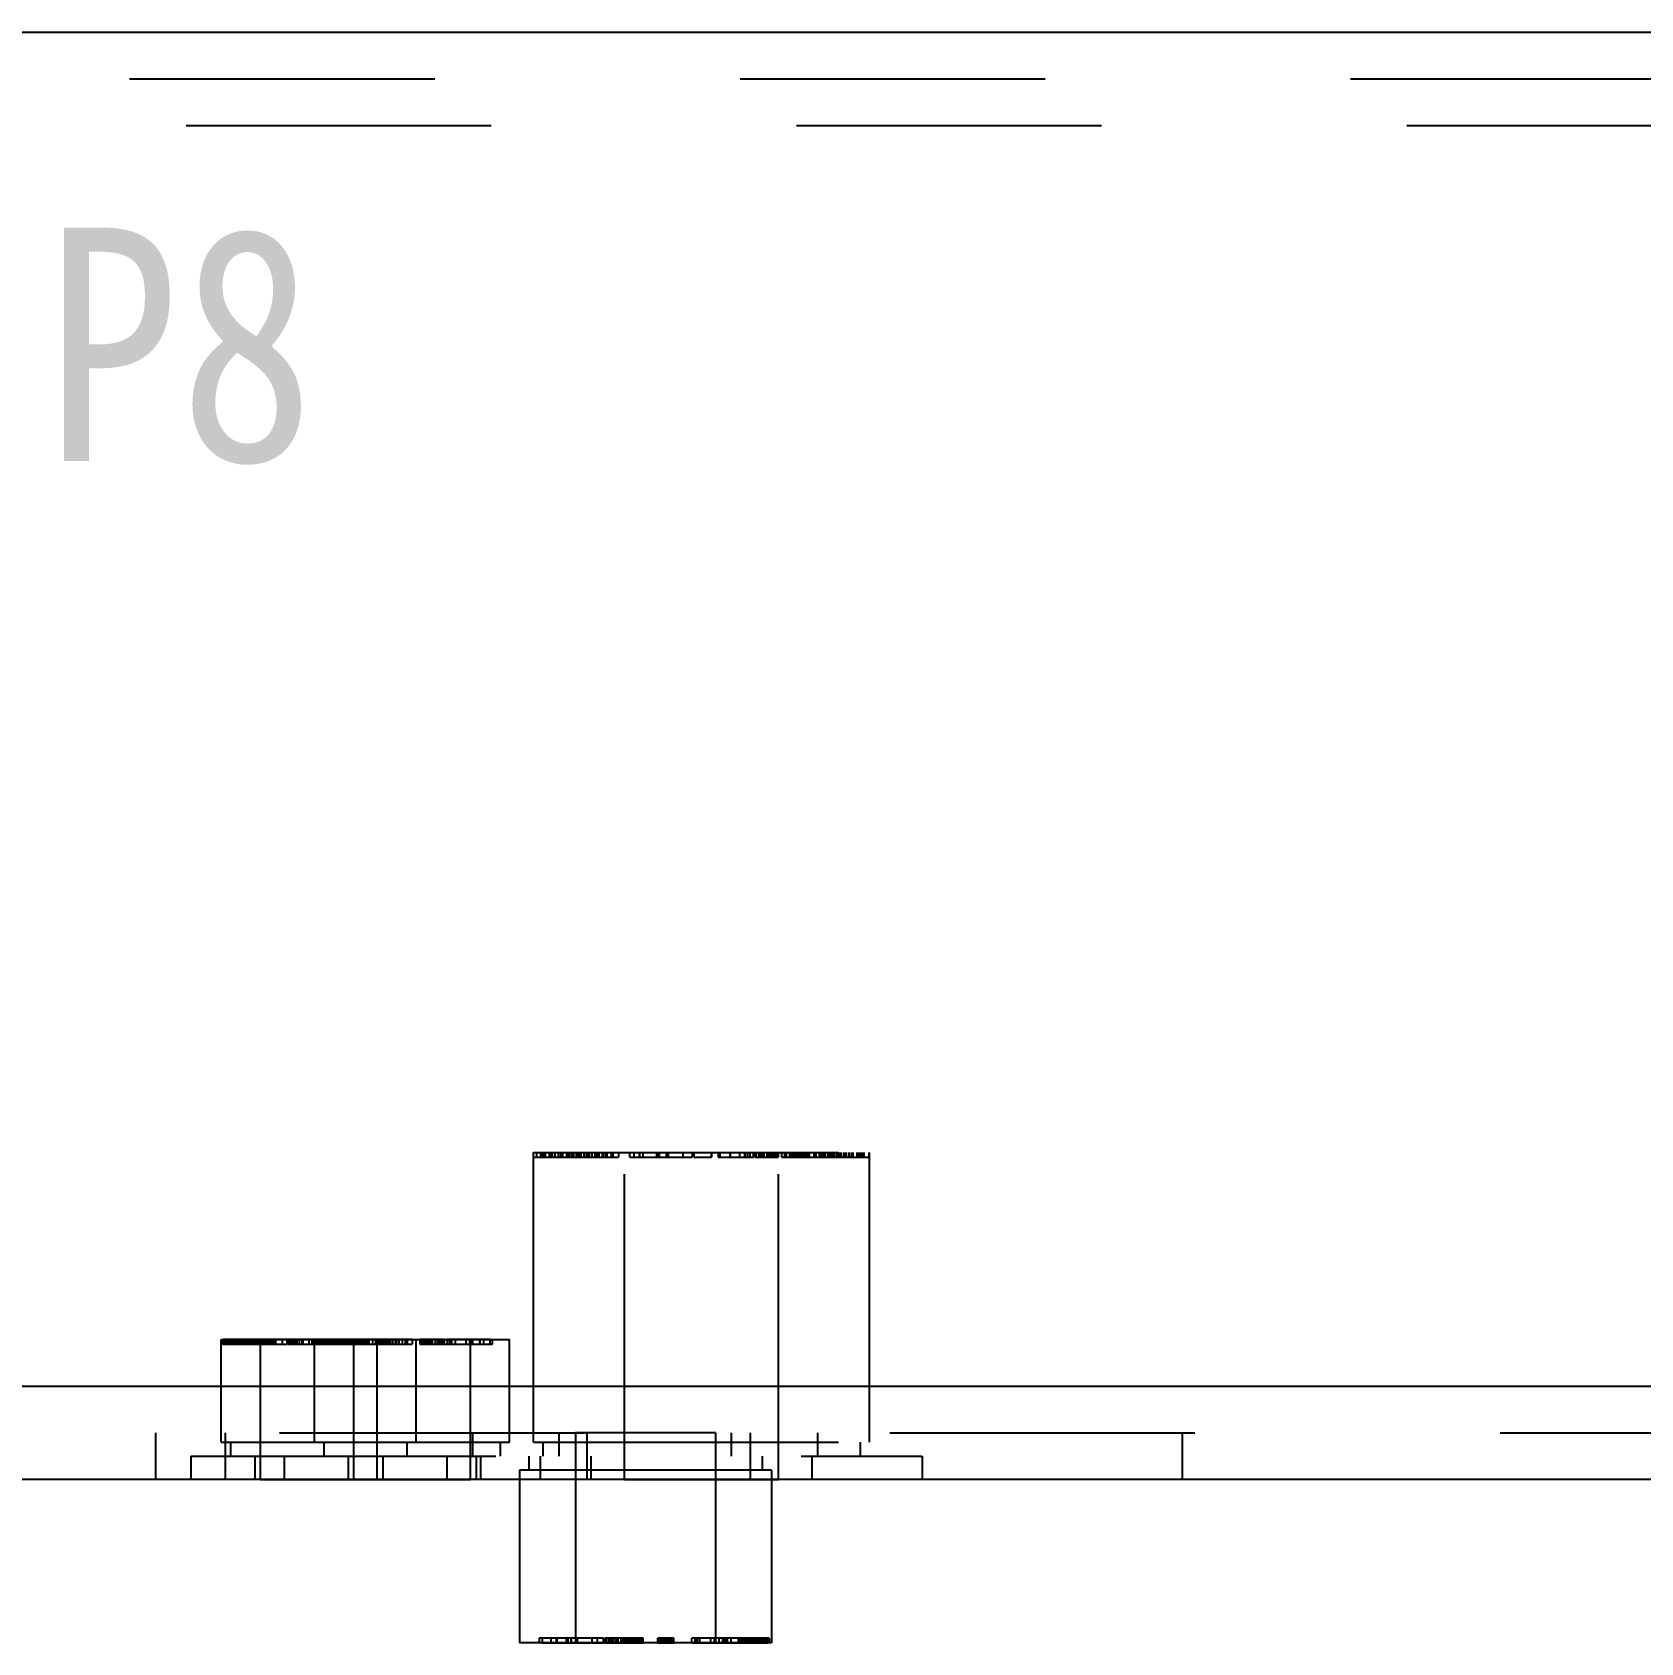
# Model space of a CAD drawing. Header units: millimetres. Extents: x 0 to 1189, y 25 to 866.
# Drawn here: x 315.76 to 350.23, y 636.25 to 670.75 of the extents above; entities that cross this region are included whole.
import ezdxf

# ---------------------------------------------------------------- set-up
doc = ezdxf.new("R2010")
doc.units = ezdxf.units.MM
doc.header["$LTSCALE"] = 65.395
doc.linetypes.add('HIDDEN', pattern=[0.2, 0.1, -0.1])
doc.layers.get('0').update_dxf_attribs({"linetype": 'CONTINUOUS'})
doc.layers.add('02___PRT_ALL_AXES', color=7, linetype='CONTINUOUS')
doc.layers.add('DEFAULT_2', color=8, linetype='HIDDEN')
doc.styles.get("Standard").update_dxf_attribs({"font": 'txt', "width": 0.85})

msp = doc.modelspace()

# ---------------------------------------------------------------- linework, layer by layer
at = {"color": 3, "linetype": 'Continuous'}
for p, q in [((160.902, 670.749), (572.902, 670.749)), ((160.902, 641.749), (572.902, 641.749)), ((571.902, 639.749), (161.902, 639.749))]:
    msp.add_line(p, q, dxfattribs=at)
at = {"color": 7, "linetype": 'Continuous'}
for p, q in [((326.202, 639.749), (326.202, 636.249)), ((331.602, 639.749), (331.602, 636.249))]:
    msp.add_line(p, q, dxfattribs=at)
at = {"layer": '02___PRT_ALL_AXES', "color": 8, "linetype": 'HIDDEN'}
for p, q in [((326.502, 640.549), (326.502, 646.749)), ((328.452, 639.749), (328.452, 646.749)), ((328.452, 646.749), (331.752, 646.749)), ((331.752, 639.749), (331.752, 646.749)), ((333.702, 640.549), (333.702, 646.649)), ((319.812, 640.549), (319.812, 642.749)), ((319.812, 642.749), (325.992, 642.749)), ((320.652, 639.749), (320.652, 642.749)), ((321.812, 640.549), (321.812, 642.749)), ((322.652, 639.749), (322.652, 642.749)), ((323.152, 639.749), (323.152, 642.749)), ((323.992, 640.549), (323.992, 642.749)), ((325.152, 639.749), (325.152, 642.749)), ((325.992, 640.549), (325.992, 642.749)), ((327.402, 640.749), (327.402, 636.249)), ((330.402, 640.749), (327.402, 640.749)), ((330.402, 640.749), (330.402, 636.249)), ((320.652, 639.749), (325.152, 639.749)), ((326.202, 639.949), (326.202, 639.749)), ((328.452, 639.749), (331.752, 639.749)), ((331.602, 639.949), (331.602, 639.749))]:
    msp.add_line(p, q, dxfattribs=at)
at = {"layer": '02___PRT_ALL_AXES', "color": 7, "linetype": 'Continuous'}
for p, q in [((326.202, 639.749), (326.202, 636.249)), ((331.602, 639.749), (331.602, 636.249)), ((331.602, 636.249), (326.202, 636.249))]:
    msp.add_line(p, q, dxfattribs=at)
at = {"layer": 'DEFAULT_2', "color": 8, "linetype": 'HIDDEN'}
for p, q in [((160.902, 669.749), (572.902, 669.749)), ((292.902, 668.749), (444.902, 668.749)), ((326.502, 640.549), (326.502, 646.749)), ((326.502, 646.649), (326.502, 646.749)), ((326.502, 646.749), (333.699, 646.749)), ((326.502, 646.649), (328.322, 646.649)), ((326.573, 646.649), (326.573, 646.749)), ((326.658, 646.649), (326.658, 646.749)), ((326.664, 646.749), (326.664, 646.649)), ((326.704, 646.749), (326.704, 646.649)), ((326.719, 646.649), (326.719, 646.749)), ((326.741, 646.749), (326.741, 646.649)), ((326.753, 646.749), (326.753, 646.649)), ((326.839, 646.749), (326.839, 646.649)), ((326.851, 646.749), (326.851, 646.649)), ((326.9, 646.749), (326.9, 646.649)), ((326.957, 646.749), (326.957, 646.649)), ((326.964, 646.749), (326.964, 646.649)), ((327.033, 646.749), (327.033, 646.649)), ((327.083, 646.749), (327.083, 646.649)), ((327.103, 646.749), (327.103, 646.649)), ((327.134, 646.649), (327.134, 646.749)), ((327.209, 646.749), (327.209, 646.649)), ((327.215, 646.749), (327.215, 646.649)), ((327.22, 646.749), (327.22, 646.649)), ((327.26, 646.749), (327.26, 646.649)), ((327.267, 646.749), (327.267, 646.649)), ((327.317, 646.749), (327.317, 646.649)), ((327.335, 646.749), (327.335, 646.649)), ((327.361, 646.749), (327.361, 646.649)), ((327.362, 646.649), (327.362, 646.749)), ((327.415, 646.749), (327.415, 646.649)), ((327.446, 646.749), (327.446, 646.649)), ((327.472, 646.749), (327.472, 646.649)), ((327.474, 646.749), (327.474, 646.649)), ((327.519, 646.749), (327.519, 646.649)), ((327.522, 646.649), (327.522, 646.749)), ((327.581, 646.749), (327.581, 646.649)), ((327.63, 646.749), (327.63, 646.649)), ((327.64, 646.749), (327.64, 646.649)), ((327.65, 646.749), (327.65, 646.649)), ((327.663, 646.749), (327.663, 646.649)), ((327.67, 646.749), (327.67, 646.649)), ((327.7, 646.749), (327.7, 646.649)), ((327.757, 646.749), (327.757, 646.649)), ((327.819, 646.749), (327.819, 646.649)), ((327.819, 646.749), (327.819, 646.649)), ((327.867, 646.749), (327.867, 646.649)), ((327.871, 646.649), (327.871, 646.749)), ((327.889, 646.749), (327.889, 646.649)), ((327.902, 646.749), (327.902, 646.649)), ((327.978, 646.749), (327.978, 646.649)), ((327.987, 646.749), (327.987, 646.649)), ((328.041, 646.749), (328.041, 646.649)), ((328.076, 646.749), (328.076, 646.649)), ((328.169, 646.749), (328.169, 646.649)), ((328.206, 646.749), (328.206, 646.649)), ((328.322, 646.749), (328.322, 646.649)), ((328.571, 646.649), (328.571, 646.749)), ((328.571, 646.649), (329.901, 646.649)), ((328.656, 646.749), (328.656, 646.649)), ((328.773, 646.749), (328.773, 646.649)), ((328.775, 646.649), (328.775, 646.749)), ((328.849, 646.749), (328.849, 646.649)), ((329.15, 646.649), (329.15, 646.749)), ((329.16, 646.749), (329.16, 646.649)), ((329.198, 646.749), (329.198, 646.649)), ((329.344, 646.749), (329.344, 646.649)), ((329.371, 646.649), (329.371, 646.749)), ((329.388, 646.749), (329.388, 646.649)), ((329.705, 646.749), (329.705, 646.649)), ((329.901, 646.749), (329.901, 646.649)), ((329.938, 646.749), (329.938, 646.649)), ((329.938, 646.649), (330.315, 646.649)), ((329.939, 646.749), (329.939, 646.649)), ((330.314, 646.749), (330.314, 646.649)), ((330.315, 646.749), (330.315, 646.649)), ((330.459, 646.749), (330.459, 646.649)), ((330.459, 646.649), (331.215, 646.649)), ((330.495, 646.749), (330.495, 646.649)), ((330.713, 646.749), (330.713, 646.649)), ((330.717, 646.749), (330.717, 646.649)), ((330.919, 646.749), (330.919, 646.649)), ((331.025, 646.749), (331.025, 646.649)), ((331.038, 646.749), (331.038, 646.649)), ((331.092, 646.749), (331.092, 646.649)), ((331.138, 646.749), (331.138, 646.649)), ((331.215, 646.649), (331.215, 646.749)), ((331.244, 646.749), (331.244, 646.649)), ((331.244, 646.649), (331.745, 646.649)), ((331.271, 646.749), (331.271, 646.649)), ((331.327, 646.749), (331.327, 646.649)), ((331.366, 646.749), (331.366, 646.649)), ((331.401, 646.749), (331.401, 646.649)), ((331.413, 646.749), (331.413, 646.649)), ((331.43, 646.749), (331.43, 646.649)), ((331.433, 646.749), (331.433, 646.649)), ((331.441, 646.749), (331.441, 646.649)), ((331.506, 646.749), (331.506, 646.649)), ((331.526, 646.749), (331.526, 646.649)), ((331.534, 646.749), (331.534, 646.649)), ((331.569, 646.749), (331.569, 646.649)), ((331.605, 646.749), (331.605, 646.649)), ((331.608, 646.749), (331.608, 646.649)), ((331.644, 646.749), (331.644, 646.649)), ((331.693, 646.749), (331.693, 646.649)), ((331.701, 646.749), (331.701, 646.649)), ((331.745, 646.749), (331.745, 646.649)), ((331.815, 646.749), (331.815, 646.649)), ((331.815, 646.649), (333.702, 646.649)), ((331.88, 646.749), (331.88, 646.649)), ((331.915, 646.749), (331.915, 646.649)), ((331.993, 646.749), (331.993, 646.649)), ((332.027, 646.749), (332.027, 646.649)), ((332.029, 646.749), (332.029, 646.649)), ((332.044, 646.749), (332.044, 646.649)), ((332.088, 646.749), (332.088, 646.649)), ((332.089, 646.749), (332.089, 646.649)), ((332.113, 646.749), (332.113, 646.649)), ((332.122, 646.749), (332.122, 646.649)), ((332.13, 646.749), (332.13, 646.649)), ((332.159, 646.749), (332.159, 646.649)), ((332.178, 646.749), (332.178, 646.649)), ((332.212, 646.749), (332.212, 646.649)), ((332.231, 646.749), (332.231, 646.649)), ((332.243, 646.749), (332.243, 646.649)), ((332.282, 646.749), (332.282, 646.649)), ((332.295, 646.749), (332.295, 646.649)), ((332.318, 646.749), (332.318, 646.649)), ((332.355, 646.749), (332.355, 646.649)), ((332.385, 646.749), (332.385, 646.649)), ((332.409, 646.749), (332.409, 646.649)), ((332.512, 646.749), (332.512, 646.649)), ((332.512, 646.749), (332.512, 646.649)), ((332.518, 646.749), (332.518, 646.649)), ((332.522, 646.749), (332.522, 646.649)), ((332.541, 646.749), (332.541, 646.649)), ((332.547, 646.749), (332.547, 646.649)), ((332.553, 646.749), (332.553, 646.649)), ((332.622, 646.749), (332.622, 646.649)), ((332.661, 646.749), (332.661, 646.649)), ((332.679, 646.749), (332.679, 646.649)), ((332.683, 646.749), (332.683, 646.649)), ((332.685, 646.749), (332.685, 646.649)), ((332.691, 646.749), (332.691, 646.649)), ((332.692, 646.749), (332.692, 646.649)), ((332.697, 646.649), (332.697, 646.749)), ((332.724, 646.749), (332.724, 646.649)), ((332.729, 646.749), (332.729, 646.649)), ((332.73, 646.649), (332.73, 646.749)), ((332.738, 646.749), (332.738, 646.649)), ((332.752, 646.749), (332.752, 646.649)), ((332.757, 646.749), (332.757, 646.649)), ((332.814, 646.749), (332.814, 646.649)), ((332.823, 646.749), (332.823, 646.649)), ((332.858, 646.749), (332.858, 646.649)), ((332.86, 646.749), (332.86, 646.649)), ((332.86, 646.749), (332.86, 646.649)), ((332.893, 646.749), (332.893, 646.649)), ((332.901, 646.749), (332.901, 646.649)), ((332.923, 646.749), (332.923, 646.649)), ((332.926, 646.749), (332.926, 646.649)), ((332.933, 646.749), (332.933, 646.649)), ((332.943, 646.749), (332.943, 646.649)), ((332.951, 646.749), (332.951, 646.649)), ((332.956, 646.749), (332.956, 646.649)), ((333.006, 646.749), (333.006, 646.649)), ((333.035, 646.749), (333.035, 646.649)), ((333.043, 646.749), (333.043, 646.649)), ((333.05, 646.749), (333.05, 646.649)), ((333.061, 646.649), (333.061, 646.749)), ((333.083, 646.749), (333.083, 646.649)), ((333.087, 646.749), (333.087, 646.649)), ((333.144, 646.749), (333.144, 646.649)), ((333.166, 646.649), (333.166, 646.749)), ((333.2, 646.749), (333.2, 646.649)), ((333.201, 646.749), (333.201, 646.649)), ((333.205, 646.749), (333.205, 646.649)), ((333.207, 646.749), (333.207, 646.649)), ((333.261, 646.749), (333.261, 646.649)), ((333.272, 646.749), (333.272, 646.649)), ((333.327, 646.749), (333.327, 646.649)), ((333.346, 646.749), (333.346, 646.649)), ((333.348, 646.749), (333.348, 646.649)), ((333.357, 646.649), (333.357, 646.749)), ((333.438, 646.649), (333.438, 646.749)), ((333.459, 646.749), (333.459, 646.649)), ((333.461, 646.749), (333.461, 646.649)), ((333.502, 646.749), (333.502, 646.649)), ((333.522, 646.649), (333.522, 646.749)), ((333.547, 646.749), (333.547, 646.649)), ((333.583, 646.749), (333.583, 646.649)), ((333.584, 646.749), (333.584, 646.649)), ((333.698, 646.649), (333.698, 646.749)), ((333.699, 646.749), (333.699, 646.649)), ((333.702, 640.549), (333.702, 646.649)), ((319.812, 640.549), (319.812, 642.749)), ((319.839, 642.749), (319.839, 642.649)), ((319.842, 642.749), (319.842, 642.649)), ((319.86, 642.749), (319.86, 642.649)), ((319.862, 642.649), (319.862, 642.749)), ((321.22, 642.749), (319.862, 642.749)), ((319.881, 642.749), (319.881, 642.649)), ((319.886, 642.749), (319.886, 642.649)), ((319.914, 642.749), (319.914, 642.649)), ((319.915, 642.749), (319.915, 642.649)), ((319.92, 642.749), (319.92, 642.649)), ((319.924, 642.749), (319.924, 642.649)), ((319.926, 642.749), (319.926, 642.649)), ((319.931, 642.749), (319.931, 642.649)), ((319.948, 642.749), (319.948, 642.649)), ((319.959, 642.749), (319.959, 642.649)), ((319.961, 642.749), (319.961, 642.649)), ((319.964, 642.749), (319.964, 642.649)), ((319.975, 642.749), (319.975, 642.649)), ((319.979, 642.749), (319.979, 642.649)), ((320.013, 642.749), (320.013, 642.649)), ((320.014, 642.749), (320.014, 642.649)), ((320.02, 642.749), (320.02, 642.649)), ((320.033, 642.749), (320.033, 642.649)), ((320.046, 642.749), (320.046, 642.649)), ((320.06, 642.749), (320.06, 642.649)), ((320.081, 642.749), (320.081, 642.649)), ((320.097, 642.749), (320.097, 642.649)), ((320.13, 642.749), (320.13, 642.649)), ((320.135, 642.749), (320.135, 642.649)), ((320.166, 642.749), (320.166, 642.649)), ((320.173, 642.749), (320.173, 642.649)), ((320.177, 642.749), (320.177, 642.649)), ((320.206, 642.749), (320.206, 642.649)), ((320.224, 642.749), (320.224, 642.649)), ((320.235, 642.749), (320.235, 642.649)), ((320.237, 642.749), (320.237, 642.649)), ((320.244, 642.749), (320.244, 642.649)), ((320.261, 642.749), (320.261, 642.649)), ((320.277, 642.749), (320.277, 642.649)), ((320.282, 642.749), (320.282, 642.649)), ((320.288, 642.749), (320.288, 642.649)), ((320.3, 642.749), (320.3, 642.649)), ((320.302, 642.749), (320.302, 642.649)), ((320.314, 642.749), (320.314, 642.649)), ((320.329, 642.749), (320.329, 642.649)), ((320.343, 642.749), (320.343, 642.649)), ((320.365, 642.749), (320.365, 642.649)), ((320.378, 642.749), (320.378, 642.649)), ((320.385, 642.749), (320.385, 642.649)), ((320.391, 642.749), (320.391, 642.649)), ((320.392, 642.749), (320.392, 642.649)), ((320.403, 642.749), (320.403, 642.649)), ((320.409, 642.749), (320.409, 642.649)), ((320.418, 642.749), (320.418, 642.649)), ((320.423, 642.749), (320.423, 642.649)), ((320.429, 642.749), (320.429, 642.649)), ((320.43, 642.749), (320.43, 642.649)), ((320.436, 642.749), (320.436, 642.649)), ((320.444, 642.749), (320.444, 642.649)), ((320.447, 642.749), (320.447, 642.649)), ((320.457, 642.749), (320.457, 642.649)), ((320.458, 642.749), (320.458, 642.649)), ((320.46, 642.749), (320.46, 642.649)), ((320.464, 642.749), (320.464, 642.649)), ((320.468, 642.749), (320.468, 642.649)), ((320.469, 642.749), (320.469, 642.649)), ((320.478, 642.749), (320.478, 642.649)), ((320.492, 642.749), (320.492, 642.649)), ((320.493, 642.749), (320.493, 642.649)), ((320.5, 642.749), (320.5, 642.649)), ((320.519, 642.749), (320.519, 642.649)), ((320.526, 642.749), (320.526, 642.649)), ((320.531, 642.749), (320.531, 642.649)), ((320.534, 642.749), (320.534, 642.649)), ((320.534, 642.749), (320.534, 642.649)), ((320.536, 642.749), (320.536, 642.649)), ((320.537, 642.649), (320.537, 642.749)), ((320.539, 642.749), (320.539, 642.649)), ((320.54, 642.749), (320.54, 642.649)), ((320.542, 642.749), (320.542, 642.649)), ((320.544, 642.749), (320.544, 642.649)), ((320.545, 642.749), (320.545, 642.649)), ((320.551, 642.749), (320.551, 642.649)), ((320.559, 642.749), (320.559, 642.649)), ((320.578, 642.749), (320.578, 642.649)), ((320.586, 642.749), (320.586, 642.649)), ((320.601, 642.749), (320.601, 642.649)), ((320.609, 642.649), (320.609, 642.749)), ((320.618, 642.749), (320.618, 642.649)), ((320.654, 642.749), (320.654, 642.649)), ((320.669, 642.749), (320.669, 642.649)), ((320.672, 642.749), (320.672, 642.649)), ((320.673, 642.749), (320.673, 642.649)), ((320.708, 642.749), (320.708, 642.649)), ((320.721, 642.749), (320.721, 642.649)), ((320.757, 642.749), (320.757, 642.649)), ((320.757, 642.749), (320.757, 642.649)), ((320.761, 642.749), (320.761, 642.649)), ((320.776, 642.749), (320.776, 642.649)), ((320.791, 642.749), (320.791, 642.649)), ((320.821, 642.749), (320.821, 642.649)), ((320.823, 642.749), (320.823, 642.649)), ((320.828, 642.749), (320.828, 642.649)), ((320.838, 642.749), (320.838, 642.649)), ((320.843, 642.749), (320.843, 642.649)), ((320.879, 642.749), (320.879, 642.649)), ((320.889, 642.749), (320.889, 642.649)), ((320.891, 642.749), (320.891, 642.649)), ((320.895, 642.749), (320.895, 642.649)), ((320.937, 642.749), (320.937, 642.649)), ((320.965, 642.749), (320.965, 642.649)), ((320.974, 642.749), (320.974, 642.649)), ((321.117, 642.749), (321.117, 642.649)), ((321.22, 642.749), (321.22, 642.649)), ((321.235, 642.749), (321.235, 642.649)), ((323.902, 642.749), (321.235, 642.749)), ((321.236, 642.749), (321.236, 642.649)), ((321.252, 642.749), (321.252, 642.649)), ((321.282, 642.749), (321.282, 642.649)), ((321.297, 642.749), (321.297, 642.649)), ((321.312, 642.749), (321.312, 642.649)), ((321.322, 642.749), (321.322, 642.649)), ((321.324, 642.749), (321.324, 642.649)), ((321.343, 642.749), (321.343, 642.649)), ((321.347, 642.749), (321.347, 642.649)), ((321.353, 642.749), (321.353, 642.649)), ((321.368, 642.749), (321.368, 642.649)), ((321.38, 642.749), (321.38, 642.649)), ((321.394, 642.749), (321.394, 642.649)), ((321.411, 642.649), (321.411, 642.749)), ((321.422, 642.749), (321.422, 642.649)), ((321.432, 642.749), (321.432, 642.649)), ((321.434, 642.749), (321.434, 642.649)), ((321.481, 642.749), (321.481, 642.649)), ((321.485, 642.749), (321.485, 642.649)), ((321.541, 642.749), (321.541, 642.649)), ((321.56, 642.749), (321.56, 642.649)), ((321.691, 642.749), (321.691, 642.649)), ((321.763, 642.649), (321.763, 642.749)), ((321.798, 642.749), (321.798, 642.649)), ((321.812, 640.549), (321.812, 642.749)), ((321.839, 642.749), (321.839, 642.649)), ((321.842, 642.749), (321.842, 642.649)), ((321.86, 642.749), (321.86, 642.649)), ((321.862, 642.649), (321.862, 642.749)), ((321.881, 642.749), (321.881, 642.649)), ((321.886, 642.749), (321.886, 642.649)), ((321.902, 642.749), (321.902, 642.649)), ((321.914, 642.749), (321.914, 642.649)), ((321.915, 642.749), (321.915, 642.649)), ((321.92, 642.749), (321.92, 642.649)), ((321.924, 642.749), (321.924, 642.649)), ((321.926, 642.749), (321.926, 642.649)), ((321.931, 642.749), (321.931, 642.649)), ((321.948, 642.749), (321.948, 642.649)), ((321.959, 642.749), (321.959, 642.649)), ((321.961, 642.749), (321.961, 642.649)), ((321.964, 642.749), (321.964, 642.649)), ((321.975, 642.749), (321.975, 642.649)), ((321.979, 642.749), (321.979, 642.649)), ((322.013, 642.749), (322.013, 642.649)), ((322.014, 642.749), (322.014, 642.649)), ((322.02, 642.749), (322.02, 642.649)), ((322.033, 642.749), (322.033, 642.649)), ((322.046, 642.749), (322.046, 642.649)), ((322.06, 642.749), (322.06, 642.649)), ((322.07, 642.749), (322.07, 642.649)), ((322.073, 642.749), (322.073, 642.649)), ((322.081, 642.749), (322.081, 642.649)), ((322.097, 642.749), (322.097, 642.649)), ((322.11, 642.749), (322.11, 642.649)), ((322.111, 642.749), (322.111, 642.649)), ((322.13, 642.749), (322.13, 642.649)), ((322.135, 642.749), (322.135, 642.649)), ((322.151, 642.749), (322.151, 642.649)), ((322.157, 642.749), (322.157, 642.649)), ((322.158, 642.749), (322.158, 642.649)), ((322.165, 642.749), (322.165, 642.649)), ((322.166, 642.749), (322.166, 642.649)), ((322.173, 642.749), (322.173, 642.649)), ((322.173, 642.749), (322.173, 642.649)), ((322.177, 642.749), (322.177, 642.649)), ((322.198, 642.749), (322.198, 642.649)), ((322.206, 642.749), (322.206, 642.649)), ((322.207, 642.749), (322.207, 642.649)), ((322.209, 642.749), (322.209, 642.649)), ((322.214, 642.649), (322.214, 642.749)), ((322.224, 642.749), (322.224, 642.649)), ((322.235, 642.749), (322.235, 642.649)), ((322.237, 642.749), (322.237, 642.649)), ((322.239, 642.749), (322.239, 642.649)), ((322.244, 642.749), (322.244, 642.649)), ((322.261, 642.749), (322.261, 642.649)), ((322.273, 642.749), (322.273, 642.649)), ((322.277, 642.749), (322.277, 642.649)), ((322.282, 642.749), (322.282, 642.649)), ((322.288, 642.749), (322.288, 642.649)), ((322.295, 642.749), (322.295, 642.649)), ((322.3, 642.749), (322.3, 642.649)), ((322.302, 642.749), (322.302, 642.649)), ((322.314, 642.749), (322.314, 642.649)), ((322.329, 642.749), (322.329, 642.649)), ((322.329, 642.749), (322.329, 642.649)), ((322.343, 642.749), (322.343, 642.649)), ((322.365, 642.749), (322.365, 642.649)), ((322.378, 642.749), (322.378, 642.649)), ((322.385, 642.749), (322.385, 642.649)), ((322.391, 642.749), (322.391, 642.649)), ((322.392, 642.749), (322.392, 642.649)), ((322.397, 642.749), (322.397, 642.649)), ((322.403, 642.749), (322.403, 642.649)), ((322.409, 642.749), (322.409, 642.649)), ((322.418, 642.749), (322.418, 642.649)), ((322.423, 642.749), (322.423, 642.649)), ((322.429, 642.749), (322.429, 642.649)), ((322.43, 642.749), (322.43, 642.649)), ((322.436, 642.749), (322.436, 642.649)), ((322.444, 642.749), (322.444, 642.649)), ((322.447, 642.749), (322.447, 642.649)), ((322.453, 642.749), (322.453, 642.649)), ((322.457, 642.749), (322.457, 642.649)), ((322.458, 642.749), (322.458, 642.649)), ((322.46, 642.749), (322.46, 642.649)), ((322.461, 642.749), (322.461, 642.649)), ((322.464, 642.749), (322.464, 642.649)), ((322.468, 642.749), (322.468, 642.649)), ((322.469, 642.749), (322.469, 642.649)), ((322.478, 642.749), (322.478, 642.649)), ((322.492, 642.749), (322.492, 642.649)), ((322.493, 642.749), (322.493, 642.649)), ((322.494, 642.749), (322.494, 642.649)), ((322.5, 642.749), (322.5, 642.649)), ((322.519, 642.749), (322.519, 642.649)), ((322.526, 642.749), (322.526, 642.649)), ((322.531, 642.749), (322.531, 642.649)), ((322.534, 642.749), (322.534, 642.649)), ((322.534, 642.749), (322.534, 642.649)), ((322.534, 642.749), (322.534, 642.649)), ((322.536, 642.749), (322.536, 642.649)), ((322.537, 642.649), (322.537, 642.749)), ((322.539, 642.749), (322.539, 642.649)), ((322.54, 642.749), (322.54, 642.649)), ((322.542, 642.749), (322.542, 642.649)), ((322.544, 642.749), (322.544, 642.649)), ((322.545, 642.749), (322.545, 642.649)), ((322.551, 642.749), (322.551, 642.649)), ((322.559, 642.749), (322.559, 642.649)), ((322.564, 642.749), (322.564, 642.649)), ((322.578, 642.749), (322.578, 642.649)), ((322.586, 642.749), (322.586, 642.649)), ((322.591, 642.749), (322.591, 642.649)), ((322.601, 642.749), (322.601, 642.649)), ((322.609, 642.649), (322.609, 642.749)), ((322.618, 642.749), (322.618, 642.649)), ((322.654, 642.749), (322.654, 642.649)), ((322.656, 642.749), (322.656, 642.649)), ((322.669, 642.749), (322.669, 642.649)), ((322.672, 642.749), (322.672, 642.649)), ((322.673, 642.749), (322.673, 642.649)), ((322.704, 642.749), (322.704, 642.649)), ((322.708, 642.749), (322.708, 642.649)), ((322.719, 642.649), (322.719, 642.749)), ((322.721, 642.749), (322.721, 642.649)), ((322.747, 642.749), (322.747, 642.649)), ((322.757, 642.749), (322.757, 642.649)), ((322.757, 642.749), (322.757, 642.649)), ((322.761, 642.749), (322.761, 642.649)), ((322.776, 642.749), (322.776, 642.649)), ((322.791, 642.749), (322.791, 642.649)), ((322.821, 642.749), (322.821, 642.649)), ((322.823, 642.749), (322.823, 642.649)), ((322.824, 642.749), (322.824, 642.649)), ((322.828, 642.749), (322.828, 642.649)), ((322.838, 642.749), (322.838, 642.649)), ((322.843, 642.749), (322.843, 642.649)), ((322.879, 642.749), (322.879, 642.649)), ((322.889, 642.749), (322.889, 642.649)), ((322.891, 642.749), (322.891, 642.649)), ((322.895, 642.749), (322.895, 642.649)), ((322.937, 642.749), (322.937, 642.649)), ((322.965, 642.749), (322.965, 642.649)), ((322.974, 642.749), (322.974, 642.649)), ((323.052, 642.749), (323.052, 642.649)), ((323.117, 642.749), (323.117, 642.649)), ((323.137, 642.649), (323.137, 642.749)), ((323.143, 642.749), (323.143, 642.649)), ((323.189, 642.749), (323.189, 642.649)), ((323.207, 642.649), (323.207, 642.749)), ((323.22, 642.749), (323.22, 642.649)), ((323.235, 642.749), (323.235, 642.649)), ((323.236, 642.749), (323.236, 642.649)), ((323.252, 642.749), (323.252, 642.649)), ((323.282, 642.749), (323.282, 642.649)), ((323.297, 642.749), (323.297, 642.649)), ((323.312, 642.749), (323.312, 642.649)), ((323.322, 642.749), (323.322, 642.649)), ((323.324, 642.749), (323.324, 642.649)), ((323.343, 642.749), (323.343, 642.649)), ((323.347, 642.749), (323.347, 642.649)), ((323.348, 642.749), (323.348, 642.649)), ((323.353, 642.749), (323.353, 642.649)), ((323.36, 642.649), (323.36, 642.749)), ((323.368, 642.749), (323.368, 642.649)), ((323.38, 642.749), (323.38, 642.649)), ((323.394, 642.749), (323.394, 642.649)), ((323.411, 642.649), (323.411, 642.749)), ((323.422, 642.749), (323.422, 642.649)), ((323.432, 642.749), (323.432, 642.649)), ((323.434, 642.749), (323.434, 642.649)), ((323.442, 642.649), (323.442, 642.749)), ((323.481, 642.749), (323.481, 642.649)), ((323.485, 642.749), (323.485, 642.649)), ((323.541, 642.749), (323.541, 642.649)), ((323.56, 642.749), (323.56, 642.649)), ((323.573, 642.649), (323.573, 642.749)), ((323.625, 642.649), (323.625, 642.749)), ((323.691, 642.749), (323.691, 642.649)), ((323.763, 642.649), (323.763, 642.749)), ((323.798, 642.749), (323.798, 642.649)), ((323.902, 642.749), (323.902, 642.649)), ((323.992, 640.549), (323.992, 642.749)), ((324.07, 642.749), (324.07, 642.649)), ((324.591, 642.749), (324.07, 642.749)), ((324.073, 642.749), (324.073, 642.649)), ((324.081, 642.749), (324.081, 642.649)), ((324.11, 642.749), (324.11, 642.649)), ((324.111, 642.749), (324.111, 642.649)), ((324.151, 642.749), (324.151, 642.649)), ((324.157, 642.749), (324.157, 642.649)), ((324.158, 642.749), (324.158, 642.649)), ((324.165, 642.749), (324.165, 642.649)), ((324.173, 642.749), (324.173, 642.649)), ((324.198, 642.749), (324.198, 642.649)), ((324.207, 642.749), (324.207, 642.649)), ((324.209, 642.749), (324.209, 642.649)), ((324.214, 642.649), (324.214, 642.749)), ((324.239, 642.749), (324.239, 642.649)), ((324.273, 642.749), (324.273, 642.649)), ((324.295, 642.749), (324.295, 642.649)), ((324.329, 642.749), (324.329, 642.649)), ((324.397, 642.749), (324.397, 642.649)), ((324.403, 642.749), (324.403, 642.649)), ((324.453, 642.749), (324.453, 642.649)), ((324.461, 642.749), (324.461, 642.649)), ((324.494, 642.749), (324.494, 642.649)), ((324.534, 642.749), (324.534, 642.649)), ((324.564, 642.749), (324.564, 642.649)), ((324.591, 642.749), (324.591, 642.649)), ((324.656, 642.749), (324.656, 642.649)), ((325.573, 642.749), (324.656, 642.749)), ((324.704, 642.749), (324.704, 642.649)), ((324.719, 642.649), (324.719, 642.749)), ((324.747, 642.749), (324.747, 642.649)), ((324.824, 642.749), (324.824, 642.649)), ((325.052, 642.749), (325.052, 642.649)), ((325.137, 642.649), (325.137, 642.749)), ((325.143, 642.749), (325.143, 642.649)), ((325.189, 642.749), (325.189, 642.649)), ((325.207, 642.649), (325.207, 642.749)), ((325.348, 642.749), (325.348, 642.649)), ((325.36, 642.649), (325.36, 642.749)), ((325.442, 642.649), (325.442, 642.749)), ((325.573, 642.649), (325.573, 642.749)), ((325.625, 642.649), (325.625, 642.749)), ((325.992, 640.549), (325.992, 642.749)), ((319.839, 642.649), (321.22, 642.649)), ((321.235, 642.649), (323.902, 642.649)), ((324.07, 642.649), (325.625, 642.649)), ((294.902, 640.749), (403.102, 640.749)), ((318.402, 640.749), (318.402, 639.749)), ((319.902, 639.749), (319.902, 640.749)), ((320.652, 639.749), (320.652, 640.749)), ((322.652, 639.749), (322.652, 640.749)), ((323.152, 639.749), (323.152, 640.749)), ((325.152, 639.749), (325.152, 640.749)), ((325.207, 640.249), (325.207, 640.749)), ((327.055, 640.249), (327.055, 640.749)), ((327.402, 640.749), (327.402, 639.749)), ((327.652, 639.749), (327.652, 640.749)), ((328.452, 639.749), (328.452, 640.749)), ((330.402, 640.749), (330.402, 639.749)), ((330.75, 640.249), (330.75, 640.749)), ((331.152, 639.749), (331.152, 640.749)), ((331.752, 639.749), (331.752, 640.749)), ((332.597, 640.249), (332.597, 640.749)), ((340.402, 640.749), (340.402, 639.749)), ((319.812, 640.549), (325.992, 640.549)), ((320.012, 640.549), (320.012, 640.249)), ((322.012, 640.549), (322.012, 640.249)), ((323.792, 640.549), (323.792, 640.249)), ((325.792, 640.549), (325.792, 640.249)), ((326.502, 640.549), (333.702, 640.549)), ((326.702, 640.549), (326.702, 640.249)), ((333.502, 640.549), (333.502, 640.249)), ((319.16, 640.249), (319.16, 639.749)), ((319.16, 640.249), (334.836, 640.249)), ((320.531, 640.249), (320.531, 639.749)), ((321.16, 640.249), (321.16, 639.749)), ((322.531, 640.249), (322.531, 639.749)), ((323.273, 640.249), (323.273, 639.749)), ((324.645, 640.249), (324.645, 639.749)), ((325.273, 640.249), (325.273, 639.749)), ((325.368, 640.249), (325.368, 639.749)), ((326.402, 640.249), (326.402, 639.949)), ((326.645, 640.249), (326.645, 639.749)), ((327.735, 640.249), (327.735, 639.749)), ((331.402, 640.249), (331.402, 639.949)), ((332.469, 640.249), (332.469, 639.749)), ((334.836, 640.249), (334.836, 639.749)), ((326.202, 639.949), (326.202, 639.749)), ((331.602, 639.949), (326.202, 639.949)), ((331.602, 639.949), (331.602, 639.749)), ((326.623, 636.349), (326.623, 636.249)), ((328.002, 636.349), (326.623, 636.349)), ((326.693, 636.349), (326.693, 636.249)), ((326.693, 636.249), (328.002, 636.249)), ((326.874, 636.349), (326.874, 636.249)), ((326.988, 636.349), (326.988, 636.249)), ((327.008, 636.249), (327.008, 636.349)), ((327.205, 636.349), (327.205, 636.249)), ((327.249, 636.249), (327.249, 636.349)), ((327.306, 636.349), (327.306, 636.249)), ((327.319, 636.249), (327.319, 636.349)), ((327.447, 636.249), (327.447, 636.349)), ((327.761, 636.249), (327.761, 636.349)), ((327.874, 636.249), (327.874, 636.349)), ((328.002, 636.249), (328.002, 636.349)), ((328.03, 636.249), (328.03, 636.349)), ((328.853, 636.349), (328.03, 636.349)), ((328.03, 636.249), (328.853, 636.249)), ((328.038, 636.249), (328.038, 636.349)), ((328.065, 636.249), (328.065, 636.349)), ((328.118, 636.249), (328.118, 636.349)), ((328.132, 636.249), (328.132, 636.349)), ((328.144, 636.249), (328.144, 636.349)), ((328.16, 636.249), (328.16, 636.349)), ((328.176, 636.249), (328.176, 636.349)), ((328.191, 636.249), (328.191, 636.349)), ((328.197, 636.249), (328.197, 636.349)), ((328.212, 636.249), (328.212, 636.349)), ((328.262, 636.249), (328.262, 636.349)), ((328.263, 636.349), (328.263, 636.249)), ((328.296, 636.249), (328.296, 636.349)), ((328.31, 636.249), (328.31, 636.349)), ((328.315, 636.249), (328.315, 636.349)), ((328.385, 636.249), (328.385, 636.349)), ((328.387, 636.249), (328.387, 636.349)), ((328.405, 636.249), (328.405, 636.349)), ((328.422, 636.249), (328.422, 636.349)), ((328.432, 636.249), (328.432, 636.349)), ((328.437, 636.349), (328.437, 636.249)), ((328.486, 636.249), (328.486, 636.349)), ((328.492, 636.249), (328.492, 636.349)), ((328.504, 636.249), (328.504, 636.349)), ((328.517, 636.249), (328.517, 636.349)), ((328.534, 636.249), (328.534, 636.349)), ((328.539, 636.249), (328.539, 636.349)), ((328.573, 636.249), (328.573, 636.349)), ((328.575, 636.249), (328.575, 636.349)), ((328.584, 636.249), (328.584, 636.349)), ((328.604, 636.249), (328.604, 636.349)), ((328.607, 636.249), (328.607, 636.349)), ((328.633, 636.249), (328.633, 636.349)), ((328.635, 636.249), (328.635, 636.349)), ((328.657, 636.249), (328.657, 636.349)), ((328.658, 636.249), (328.658, 636.349)), ((328.662, 636.249), (328.662, 636.349)), ((328.671, 636.249), (328.671, 636.349)), ((328.677, 636.249), (328.677, 636.349)), ((328.68, 636.249), (328.68, 636.349)), ((328.684, 636.249), (328.684, 636.349)), ((328.713, 636.249), (328.713, 636.349)), ((328.723, 636.249), (328.723, 636.349)), ((328.731, 636.249), (328.731, 636.349)), ((328.742, 636.249), (328.742, 636.349)), ((328.751, 636.249), (328.751, 636.349)), ((328.753, 636.249), (328.753, 636.349)), ((328.764, 636.249), (328.764, 636.349)), ((328.779, 636.249), (328.779, 636.349)), ((328.782, 636.249), (328.782, 636.349)), ((328.786, 636.249), (328.786, 636.349)), ((328.806, 636.249), (328.806, 636.349)), ((328.844, 636.249), (328.844, 636.349)), ((328.85, 636.249), (328.85, 636.349)), ((328.853, 636.249), (328.853, 636.349)), ((329.17, 636.249), (329.17, 636.349)), ((329.509, 636.349), (329.17, 636.349)), ((329.17, 636.249), (329.509, 636.249)), ((329.186, 636.249), (329.186, 636.349)), ((329.224, 636.249), (329.224, 636.349)), ((329.249, 636.249), (329.249, 636.349)), ((329.279, 636.249), (329.279, 636.349)), ((329.311, 636.249), (329.311, 636.349)), ((329.319, 636.249), (329.319, 636.349)), ((329.32, 636.249), (329.32, 636.349)), ((329.328, 636.249), (329.328, 636.349)), ((329.351, 636.249), (329.351, 636.349)), ((329.36, 636.249), (329.36, 636.349)), ((329.36, 636.249), (329.36, 636.349)), ((329.369, 636.249), (329.369, 636.349)), ((329.4, 636.249), (329.4, 636.349)), ((329.431, 636.249), (329.431, 636.349)), ((329.456, 636.249), (329.456, 636.349)), ((329.493, 636.249), (329.493, 636.349)), ((329.509, 636.249), (329.509, 636.349)), ((329.9, 636.249), (329.9, 636.349)), ((331.552, 636.349), (329.9, 636.349)), ((329.9, 636.249), (331.521, 636.249)), ((329.967, 636.249), (329.967, 636.349)), ((329.975, 636.249), (329.975, 636.349)), ((330.018, 636.249), (330.018, 636.349)), ((330.067, 636.249), (330.067, 636.349)), ((330.069, 636.249), (330.069, 636.349)), ((330.304, 636.249), (330.304, 636.349)), ((330.379, 636.249), (330.379, 636.349)), ((330.406, 636.249), (330.406, 636.349)), ((330.479, 636.249), (330.479, 636.349)), ((330.481, 636.249), (330.481, 636.349)), ((330.553, 636.349), (330.553, 636.249)), ((330.574, 636.249), (330.574, 636.349)), ((330.606, 636.249), (330.606, 636.349)), ((330.634, 636.249), (330.634, 636.349)), ((330.649, 636.249), (330.649, 636.349)), ((330.651, 636.349), (330.651, 636.249)), ((330.738, 636.249), (330.738, 636.349)), ((330.898, 636.249), (330.898, 636.349)), ((330.9, 636.249), (330.9, 636.349)), ((330.928, 636.249), (330.928, 636.349)), ((330.938, 636.249), (330.938, 636.349)), ((330.971, 636.249), (330.971, 636.349)), ((331.004, 636.249), (331.004, 636.349)), ((331.007, 636.249), (331.007, 636.349)), ((331.019, 636.249), (331.019, 636.349)), ((331.031, 636.249), (331.031, 636.349)), ((331.051, 636.249), (331.051, 636.349)), ((331.056, 636.249), (331.056, 636.349)), ((331.058, 636.249), (331.058, 636.349)), ((331.07, 636.249), (331.07, 636.349)), ((331.114, 636.249), (331.114, 636.349)), ((331.126, 636.249), (331.126, 636.349)), ((331.147, 636.349), (331.147, 636.249)), ((331.153, 636.249), (331.153, 636.349)), ((331.197, 636.249), (331.197, 636.349)), ((331.203, 636.349), (331.203, 636.249)), ((331.206, 636.249), (331.206, 636.349)), ((331.233, 636.249), (331.233, 636.349)), ((331.264, 636.249), (331.264, 636.349)), ((331.266, 636.249), (331.266, 636.349)), ((331.298, 636.249), (331.298, 636.349)), ((331.305, 636.249), (331.305, 636.349)), ((331.325, 636.249), (331.325, 636.349)), ((331.349, 636.249), (331.349, 636.349)), ((331.363, 636.249), (331.363, 636.349)), ((331.38, 636.249), (331.38, 636.349)), ((331.394, 636.249), (331.394, 636.349)), ((331.416, 636.249), (331.416, 636.349)), ((331.419, 636.249), (331.419, 636.349)), ((331.444, 636.249), (331.444, 636.349)), ((331.444, 636.249), (331.444, 636.349)), ((331.447, 636.249), (331.447, 636.349)), ((331.48, 636.249), (331.48, 636.349)), ((331.513, 636.249), (331.513, 636.349)), ((331.521, 636.349), (331.521, 636.249)), ((331.551, 636.349), (331.551, 636.249)), ((331.551, 636.249), (331.552, 636.249)), ((331.552, 636.249), (331.552, 636.349))]:
    msp.add_line(p, q, dxfattribs=at)

# ---------------------------------------------------------------- texts
at = {"color": 2, "linetype": 'Continuous', "insert": (316.027, 666.564), "char_height": 5, "width": 8.5, "attachment_point": 1, "line_spacing_factor": 0.9}
msp.add_mtext('P8', dxfattribs=at)

doc.saveas('drawing.dxf')
